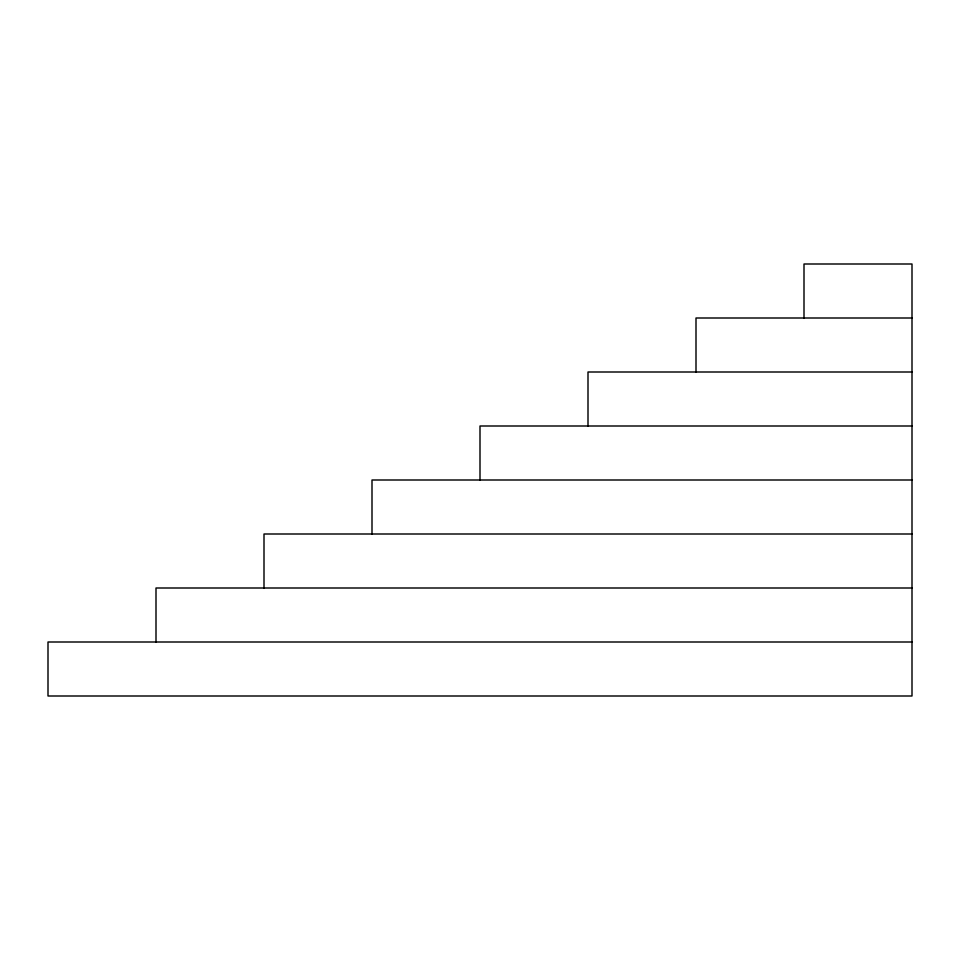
<?xml version="1.0" encoding="UTF-8"?>
<svg xmlns="http://www.w3.org/2000/svg" width="960" height="960" viewBox="0 0 960 960"><rect width="100%" height="100%" fill="white"/><g stroke="black" fill="none" stroke-linecap="round" stroke-linejoin="round"><path stroke-width="1.44" d="M912 318L696 318L696 372M912 372L588 372L588 426M912 426L480 426L480 480M912 480L372 480L372 534M912 534L264 534L264 588M912 588L156 588L156 642M912 642L48 642L48 696L912 696L912 264L804 264L804 318"/></g></svg>
